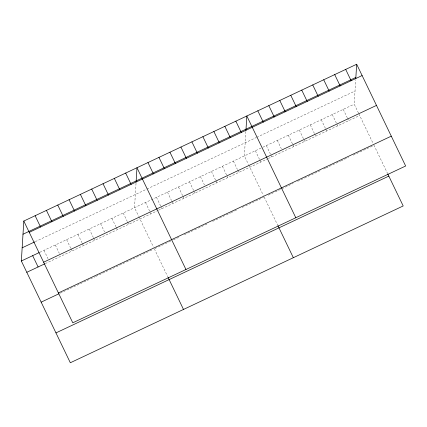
<?xml version="1.0" encoding="UTF-8"?>
<svg xmlns="http://www.w3.org/2000/svg" width="427" height="427" viewBox="0 0 427 427"><rect width="100%" height="100%" fill="white"/><g stroke="black" fill="none" stroke-linecap="round" stroke-linejoin="round"><path stroke-width="0.32" stroke-dasharray="2.13 1.6" d="M136.032 183.178L134.526 207.682L138.535 216.014M245.877 131.436L244.372 155.935L248.381 164.267M358.509 113.118L354.218 104.193L355.723 79.689M35.265 241.639L146.322 189.326M146.899 189.054L256.168 137.579M256.744 137.307L355.029 91.01M39.818 252.298L262.29 147.496M262.872 147.224L354.218 104.193M45.257 263.603L157.889 210.543M158.465 210.271L267.734 158.801M268.311 158.524L359.657 115.498M60.218 293.173L95.36 276.616M95.958 276.338L141.225 255.01M143.013 254.172L152.546 249.678M154.91 248.567L163.584 244.479M165.318 243.662L171.099 240.94M173.41 239.851L179.767 236.857M184.395 234.674L197.69 228.413M198.272 228.141L208.098 223.508M212.721 221.33L230.644 212.886M231.226 212.614L236.425 210.164M242.21 207.442L263.598 197.365M268.225 195.187L274.582 192.193M275.164 191.92L293.082 183.477M297.71 181.299L307.536 176.666M308.118 176.394L321.414 170.133M323.725 169.039L325.459 168.222M326.036 167.95L340.49 161.144M341.072 160.872L348.587 157.328M353.209 155.15L363.041 150.523M363.617 150.251L374.025 145.345L387.454 173.255M358.797 113.71L373.177 143.589M343.233 109.365L347.242 117.697M347.525 118.29L348.672 120.67M332.249 114.543L337.688 125.848M321.264 119.715L325.555 128.639M325.844 129.237L326.703 131.02M310.28 124.887L314.288 133.219M314.571 133.816L315.718 136.192M299.295 130.064L304.734 141.369M288.31 135.236L292.602 144.166M292.89 144.758L293.749 146.541M277.326 140.414L281.334 148.745M266.341 145.586L271.78 156.89M255.357 150.763L259.648 159.687M259.936 160.28L260.796 162.068M248.663 164.859L263.331 195.336M264.18 197.093L277.609 225.002M233.388 161.112L237.396 169.439M237.679 170.037L238.826 172.417M222.403 166.284L227.842 177.589M211.418 171.462L215.71 180.386M215.998 180.979L216.857 182.767M200.434 176.634L204.442 184.966M189.449 181.811L194.888 193.116M178.465 186.983L182.756 195.908M183.044 196.505L183.904 198.288M167.48 192.161L171.489 200.487M171.771 201.085L172.919 203.465M156.495 197.333L161.934 208.638M145.511 202.51L150.95 213.815M138.818 216.606L153.485 247.084M154.334 248.84L167.763 276.744M123.206 213.014L127.214 221.346M127.502 221.939L128.65 224.319M111.89 218.346L115.898 226.673M116.187 227.271L117.329 229.651M100.575 223.679L104.583 232.005M89.254 229.005L93.262 237.337M93.55 237.935L94.693 240.31M77.938 234.338L81.947 242.669M82.235 243.262L83.377 245.642M66.617 239.67L70.631 248.002M70.914 248.594L72.062 250.975M55.302 245.002L59.31 253.334M43.986 250.334L47.995 258.661"/><path stroke-width="0.64" d="M387.727 173.826L403.189 205.953L70.327 362.758L21.35 260.998L23.811 221.047L356.673 64.242L405.65 166.002L72.782 322.807L23.811 221.047M136.101 182.046L136.982 167.731L185.958 269.496M245.947 130.304L246.827 115.989L295.804 217.749M355.792 78.557L356.673 64.242M22.999 234.231L355.862 77.426M29.249 232.352L362.117 75.547M22.161 247.815L34.672 241.922M21.35 260.998L39.22 252.576M43.618 262.205L376.481 105.4M26.789 272.303L44.659 263.881M58.419 292.959L391.281 136.154M41.157 302.151L59.027 293.733M55.958 332.905L388.826 176.1M345.689 69.414L351.133 80.719M334.704 74.592L340.148 85.896M323.719 79.764L329.164 91.068M312.735 84.941L318.179 96.246M301.75 90.113L307.194 101.418M290.766 95.29L296.21 106.595M279.781 100.462L285.225 111.767M268.796 105.64L274.241 116.945M257.812 110.812L263.256 122.117M235.843 121.161L241.287 132.466M277.881 225.568L293.344 257.7M224.858 126.339L230.302 137.638M213.874 131.511L219.318 142.815M202.889 136.683L208.333 147.988M191.904 141.86L197.349 153.165M180.92 147.032L186.364 158.337M169.935 152.209L175.38 163.514M158.951 157.382L164.395 168.686M147.966 162.559L153.41 173.864M125.666 173.063L131.105 184.368M168.035 277.315L183.498 309.447M114.351 178.395L119.79 189.7M103.03 183.727L108.474 195.032M91.714 189.06L97.153 200.364M80.399 194.392L85.838 205.697M69.078 199.719L74.517 211.023M57.762 205.051L63.201 216.356M46.442 210.383L51.886 221.688M35.126 215.715L40.565 227.02M32.666 255.666L38.11 266.971"/></g></svg>
